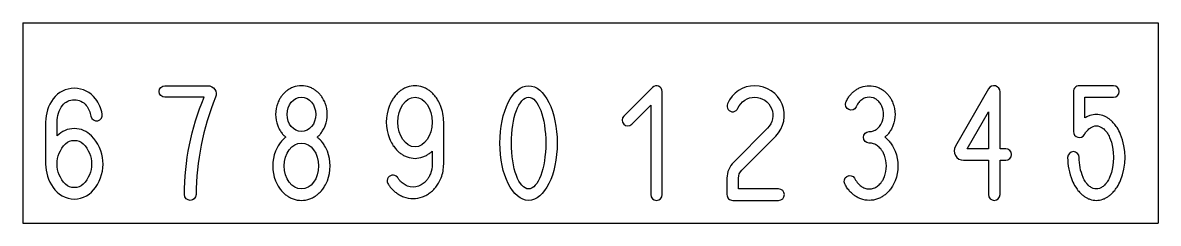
# Model space of a CAD drawing. Header units: millimetres. Extents: x -29.7 to 29.7, y -10.5 to 0.
import ezdxf

# ---------------------------------------------------------------- set-up
doc = ezdxf.new("R2010")
doc.units = ezdxf.units.MM
doc.header["$MEASUREMENT"] = 0
doc.layers.add('VISIBLE', color=7, linetype='Continuous', true_color=0xffffff)

msp = doc.modelspace()

# ---------------------------------------------------------------- linework, layer by layer
at = {"layer": 'VISIBLE'}
for p, q in [((-29.688, 0), (29.688, 0)), ((-29.688, 0), (-29.688, -10.5)), ((0, 0), (0, 0)), ((0, 0), (0, 0)), ((29.688, 0), (29.688, -10.5)), ((-29.688, -10.5), (29.688, -10.5))]:
    msp.add_line(p, q, dxfattribs=at)
at = {"layer": 'VISIBLE', "flags": 128}
for points in [[(-25.88, -3.98, 0.492275), (-28.099, -3.98, 0.15585), (-28.489, -5.202), (-28.489, -7.398, 0.155846), (-28.099, -8.62, 0.552953), (-25.88, -8.62, 0.364129), (-26.096, -5.917, 0.418319), (-27.882, -5.917, 0.001211), (-27.889, -5.924), (-27.889, -5.202, -0.15585), (-27.61, -4.328, -0.475645), (-26.369, -4.328, -0.104528), (-26.12, -4.9, 1), (-25.532, -4.78, 0.104528), (-25.88, -3.98), (-25.884, -3.974)], [(14.574, -6.3, -1), (14.574, -5.7, 0.087875), (14.791, -5.662, 0.041005), (14.888, -5.617, 0.034268), (14.968, -5.566, 0.032306), (15.041, -5.504, 0.032709), (15.111, -5.428, 0.035556), (15.181, -5.329, 0.043232), (15.251, -5.187, 0.188154), (15.251, -4.413, 0.043232), (15.181, -4.271, 0.035556), (15.111, -4.172, 0.032709), (15.041, -4.096, 0.032306), (14.968, -4.034, 0.034268), (14.888, -3.983, 0.041005), (14.791, -3.938, 0.177118), (14.357, -3.938, 0.041005), (14.26, -3.983, 0.034268), (14.18, -4.034, 0.032306), (14.107, -4.096, 0.032709), (14.037, -4.172, 0.035556), (13.967, -4.271, 0.04262), (13.898, -4.411, -0.960121), (13.35, -4.167, -0.035159), (13.447, -3.975, -0.034865), (13.562, -3.807, -0.032281), (13.684, -3.672, -0.032062), (13.815, -3.559, -0.034167), (13.964, -3.462, -0.04092), (14.149, -3.376, -0.179431), (14.999, -3.376, -0.04092), (15.184, -3.462, -0.034167), (15.333, -3.559, -0.032062), (15.464, -3.672, -0.032281), (15.586, -3.807, -0.034865), (15.701, -3.975, -0.042079), (15.814, -4.206, -0.185901), (15.814, -5.394, -0.042079), (15.701, -5.625, -0.034865), (15.586, -5.793, -0.032281), (15.464, -5.928, -0.017669), (15.393, -5.992, -0.025708), (15.509, -6.092, -0.032709), (15.649, -6.245, -0.035556), (15.788, -6.442, -0.043232), (15.928, -6.727, -0.188154), (15.928, -8.273, -0.043232), (15.788, -8.558, -0.035556), (15.649, -8.755, -0.032709), (15.509, -8.908, -0.032306), (15.362, -9.032, -0.034268), (15.202, -9.135, -0.041005), (15.007, -9.223, -0.177118), (14.141, -9.223, -0.041005), (13.946, -9.135, -0.034268), (13.786, -9.032, -0.032306), (13.639, -8.908, -0.032709), (13.499, -8.755, -0.035556), (13.36, -8.558, -0.01898), (13.293, -8.436, -0.94147), (13.809, -8.133, 0.031396), (13.881, -8.266, 0.03642), (13.972, -8.392, 0.033174), (14.058, -8.483, 0.032511), (14.145, -8.555, 0.034278), (14.236, -8.612, 0.040955), (14.343, -8.66, 0.174096), (14.805, -8.66, 0.040955), (14.912, -8.612, 0.034278), (15.003, -8.555, 0.032511), (15.09, -8.483, 0.033174), (15.176, -8.392, 0.03642), (15.267, -8.266, 0.044845), (15.364, -8.074, 0.190945), (15.364, -6.926, 0.044845), (15.267, -6.734, 0.03642), (15.176, -6.608, 0.033174), (15.09, -6.517, 0.032511), (15.003, -6.445, 0.034278), (14.912, -6.388, 0.040955), (14.805, -6.34, 0.086398), (14.574, -6.3)]]:
    msp.add_lwpolyline(points, format="xyb", dxfattribs=at)
for points in [[(-20.005, -3.3, -0.532644), (-19.602, -3.9, 0.094554), (-20.627, -9, -1), (-21.227, -9, -0.099495), (-20.202, -3.9), (-22.252, -3.9, -1), (-22.252, -3.3)], [(-14.295, -5.992, 0.017669), (-14.224, -5.928, 0.032281), (-14.102, -5.793, 0.034865), (-13.987, -5.625, 0.042079), (-13.874, -5.394, 0.185901), (-13.874, -4.206, 0.042079), (-13.987, -3.975, 0.034865), (-14.102, -3.807, 0.032281), (-14.224, -3.672, 0.032062), (-14.355, -3.559, 0.034167), (-14.504, -3.462, 0.04092), (-14.689, -3.376, 0.179431), (-15.539, -3.376, 0.04092), (-15.724, -3.462, 0.034167), (-15.873, -3.559, 0.032062), (-16.004, -3.672, 0.032281), (-16.126, -3.807, 0.034865), (-16.241, -3.975, 0.042079), (-16.354, -4.206, 0.185901), (-16.354, -5.394, 0.042079), (-16.241, -5.625, 0.034865), (-16.126, -5.793, 0.032281), (-16.004, -5.928, 0.017669), (-15.933, -5.992, 0.025708), (-16.049, -6.092, 0.032709), (-16.189, -6.245, 0.035556), (-16.328, -6.442, 0.043232), (-16.468, -6.727, 0.188154), (-16.468, -8.273, 0.043232), (-16.328, -8.558, 0.035556), (-16.189, -8.755, 0.032709), (-16.049, -8.908, 0.032306), (-15.902, -9.032, 0.034268), (-15.742, -9.135, 0.041005), (-15.547, -9.223, 0.177118), (-14.681, -9.223, 0.041005), (-14.486, -9.135, 0.034268), (-14.326, -9.032, 0.032306), (-14.179, -8.908, 0.032709), (-14.039, -8.755, 0.035556), (-13.9, -8.558, 0.043232), (-13.76, -8.273, 0.188154), (-13.76, -6.727, 0.043232), (-13.9, -6.442, 0.035556), (-14.039, -6.245, 0.032709), (-14.179, -6.092, 0.025708)], [(-8.276, -6.72), (-8.276, -7.4, -0.093259), (-8.373, -7.916, -0.043232), (-8.467, -8.105, -0.035556), (-8.56, -8.237, -0.032709), (-8.653, -8.339, -0.032306), (-8.751, -8.421, -0.034268), (-8.858, -8.49, -0.041005), (-8.987, -8.549, -0.177118), (-9.565, -8.549, -0.041005), (-9.695, -8.49, -0.034268), (-9.802, -8.421, -0.032306), (-9.899, -8.339, -0.032709), (-9.993, -8.237, -0.035556), (-10.086, -8.105, -0.004132), (-10.096, -8.088, 1), (-10.559, -8.476, 0.02232), (-10.467, -8.602, 0.032355), (-10.322, -8.763, 0.032107), (-10.166, -8.896, 0.034189), (-9.99, -9.011, 0.040942), (-9.773, -9.111, 0.179053), (-8.78, -9.111, 0.040942), (-8.562, -9.011, 0.034189), (-8.387, -8.896, 0.032107), (-8.231, -8.763, 0.032355), (-8.086, -8.602, 0.034979), (-7.947, -8.401, 0.042262), (-7.811, -8.123, 0.092342), (-7.676, -7.4), (-7.676, -5.2, 0.093983), (-7.84, -4.337, 0.044058), (-7.992, -4.034, 0.036014), (-8.137, -3.83, 0.032966), (-8.28, -3.676, 0.032429), (-8.426, -3.555, 0.03429), (-8.582, -3.455, 0.041), (-8.768, -3.372, 0.175543), (-9.584, -3.372, 0.041), (-9.77, -3.455, 0.03429), (-9.927, -3.555, 0.032429), (-10.072, -3.676, 0.032966), (-10.215, -3.83, 0.036014), (-10.361, -4.034, 0.044058), (-10.513, -4.337, 0.18964), (-10.513, -6.063, 0.044058), (-10.361, -6.366, 0.036014), (-10.215, -6.57, 0.032966), (-10.072, -6.724, 0.032429), (-9.927, -6.845, 0.03429), (-9.77, -6.945, 0.041), (-9.584, -7.028, 0.175543), (-8.768, -7.028, 0.041), (-8.582, -6.945, 0.03429), (-8.426, -6.845, 0.032429), (-8.28, -6.724, 0.000847)], [(3.749, -3.6, 0.668179), (3.237, -3.388), (1.737, -4.888, 1), (2.161, -5.312), (3.149, -4.324), (3.149, -9, 1), (3.749, -9)], [(7.136, -9, 0.414214), (7.436, -9.3), (9.836, -9.3, 1), (9.836, -8.7), (7.736, -8.7), (7.736, -8.141, -0.198912), (7.912, -7.716), (9.682, -5.946, 1.2123), (7.16, -4.243, 1), (7.712, -4.478, -1.2123), (9.258, -5.522), (7.488, -7.292, 0.198912), (7.136, -8.141)], [(19.077, -6.465, 0.577804), (19.502, -7.2), (20.812, -7.2), (20.812, -9, 1), (21.412, -9), (21.412, -7.2), (21.712, -7.2, 1), (21.712, -6.6), (21.412, -6.6), (21.412, -3.622, 0.767327), (20.812, -3.461)], [(24.949, -7.05, 0.095815), (25.182, -8.254, 0.046614), (25.368, -8.61, 0.037224), (25.528, -8.826, 0.033518), (25.672, -8.975, 0.032582), (25.811, -9.086, 0.034154), (25.951, -9.172, 0.040744), (26.112, -9.242, 0.170976), (26.787, -9.242, 0.040744), (26.947, -9.172, 0.034154), (27.088, -9.086, 0.032582), (27.226, -8.975, 0.033518), (27.371, -8.826, 0.037224), (27.53, -8.61, 0.046614), (27.716, -8.254, 0.193406), (27.716, -5.846, 0.046614), (27.53, -5.49, 0.037224), (27.371, -5.274, 0.033518), (27.226, -5.125, 0.032582), (27.088, -5.014, 0.034154), (26.947, -4.928, 0.040744), (26.787, -4.858, 0.170976), (26.112, -4.858, 0.040744), (25.951, -4.928, 0.024497), (25.849, -4.988), (25.849, -3.9), (27.349, -3.9, 1), (27.349, -3.3), (25.549, -3.3, 0.414214), (25.249, -3.6), (25.249, -5.7, 0.768485), (25.829, -5.854, -0.01869), (25.883, -5.767, -0.038116), (25.981, -5.641, -0.033716), (26.062, -5.56, -0.032419), (26.136, -5.503, -0.033749), (26.208, -5.46, -0.040193), (26.287, -5.427, -0.16639), (26.611, -5.427, -0.040193), (26.69, -5.46, -0.033749), (26.762, -5.503, -0.032419), (26.836, -5.56, -0.033716), (26.918, -5.641, -0.038116), (27.015, -5.767, -0.049246), (27.145, -6.004, -0.195053), (27.145, -8.096, -0.049246), (27.015, -8.333, -0.038116), (26.918, -8.459, -0.033716), (26.836, -8.54, -0.032419), (26.762, -8.597, -0.033749), (26.69, -8.64, -0.040193), (26.611, -8.673, -0.16639), (26.287, -8.673, -0.040193), (26.208, -8.64, -0.033749), (26.136, -8.597, -0.032419), (26.062, -8.54, -0.033716), (25.981, -8.459, -0.038116), (25.883, -8.333, -0.049246), (25.753, -8.096, -0.096616), (25.549, -7.05, 1)], [(-27.455, -6.338, -0.38082), (-26.524, -6.338, -0.41012), (-26.524, -8.457, -0.38082), (-27.455, -8.457, -0.41012)]]:
    msp.add_lwpolyline(points, format="xyb", close=True, dxfattribs=at)
msp.add_lwpolyline([(20.812, -6.6), (19.692, -6.6), (20.812, -4.661)], close=True, dxfattribs=at)
at = {"layer": 'VISIBLE'}
for centre, major_axis, ratio in [((-3.239, -6.3), (0, -3), 0.5), ((-15.114, -4.8), (0, -0.9), 0.833333), ((-9.176, -5.2), (0, -1.3), 0.692308), ((-3.239, -6.3), (0, -2.4), 0.375), ((-15.114, -7.5), (0, -1.2), 0.75)]:
    msp.add_ellipse(centre, major_axis=major_axis, ratio=ratio, dxfattribs=at)

doc.saveas('drawing.dxf')
